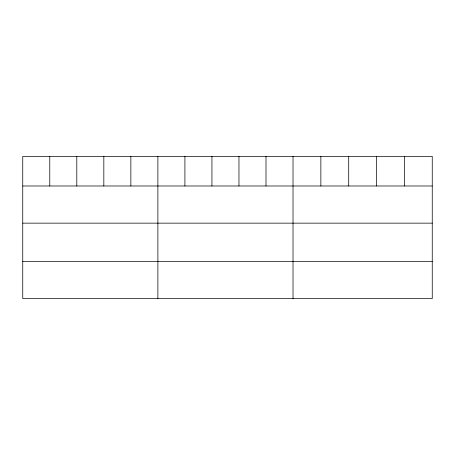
<?xml version="1.0" encoding="UTF-8"?>
<svg xmlns="http://www.w3.org/2000/svg" width="455" height="455" viewBox="0 0 455 455"><rect width="100%" height="100%" fill="white"/><g stroke="black" fill="none" stroke-linecap="round" stroke-linejoin="round"><path stroke-width="0.68" d="M432.25 185.987L432.25 298.594L22.75 298.594L22.75 156.406L432.25 156.406L432.25 185.987L22.75 185.987M22.75 223.149L432.25 223.149M22.75 261.432L432.25 261.432M404.404 156.406L404.404 185.987M376.558 156.406L376.558 185.987M348.712 156.406L348.712 185.987M320.866 156.406L320.866 185.987M293.02 156.406L293.02 298.594M265.993 156.406L265.993 185.987M238.966 156.406L238.966 185.987M211.939 156.406L211.939 185.987M184.912 156.406L184.912 185.987M157.885 156.406L157.885 298.594M130.858 156.406L130.858 185.987M103.831 156.406L103.831 185.987M76.804 156.406L76.804 185.987M49.777 156.406L49.777 185.987"/></g></svg>
